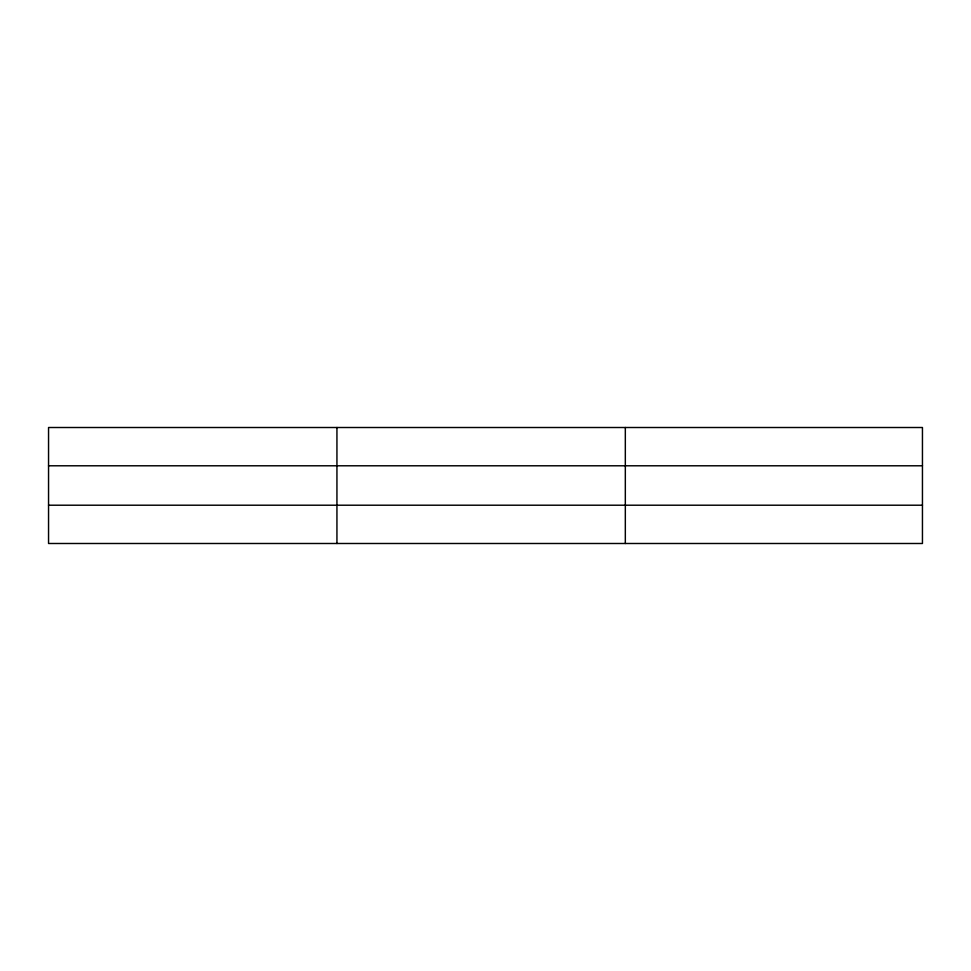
<?xml version="1.0" encoding="UTF-8"?>
<svg xmlns="http://www.w3.org/2000/svg" width="971" height="971" viewBox="0 0 971 971"><rect width="100%" height="100%" fill="white"/><g stroke="black" fill="none" stroke-linecap="round" stroke-linejoin="round"><path stroke-width="1.46" d="M336.937 543.493L336.937 427.507M625.324 543.493L625.324 427.507M922.45 465.789L922.45 427.507L48.55 427.507L48.55 543.493L922.45 543.493L922.45 465.789L48.55 465.789M48.55 505.211L922.45 505.211"/></g></svg>
